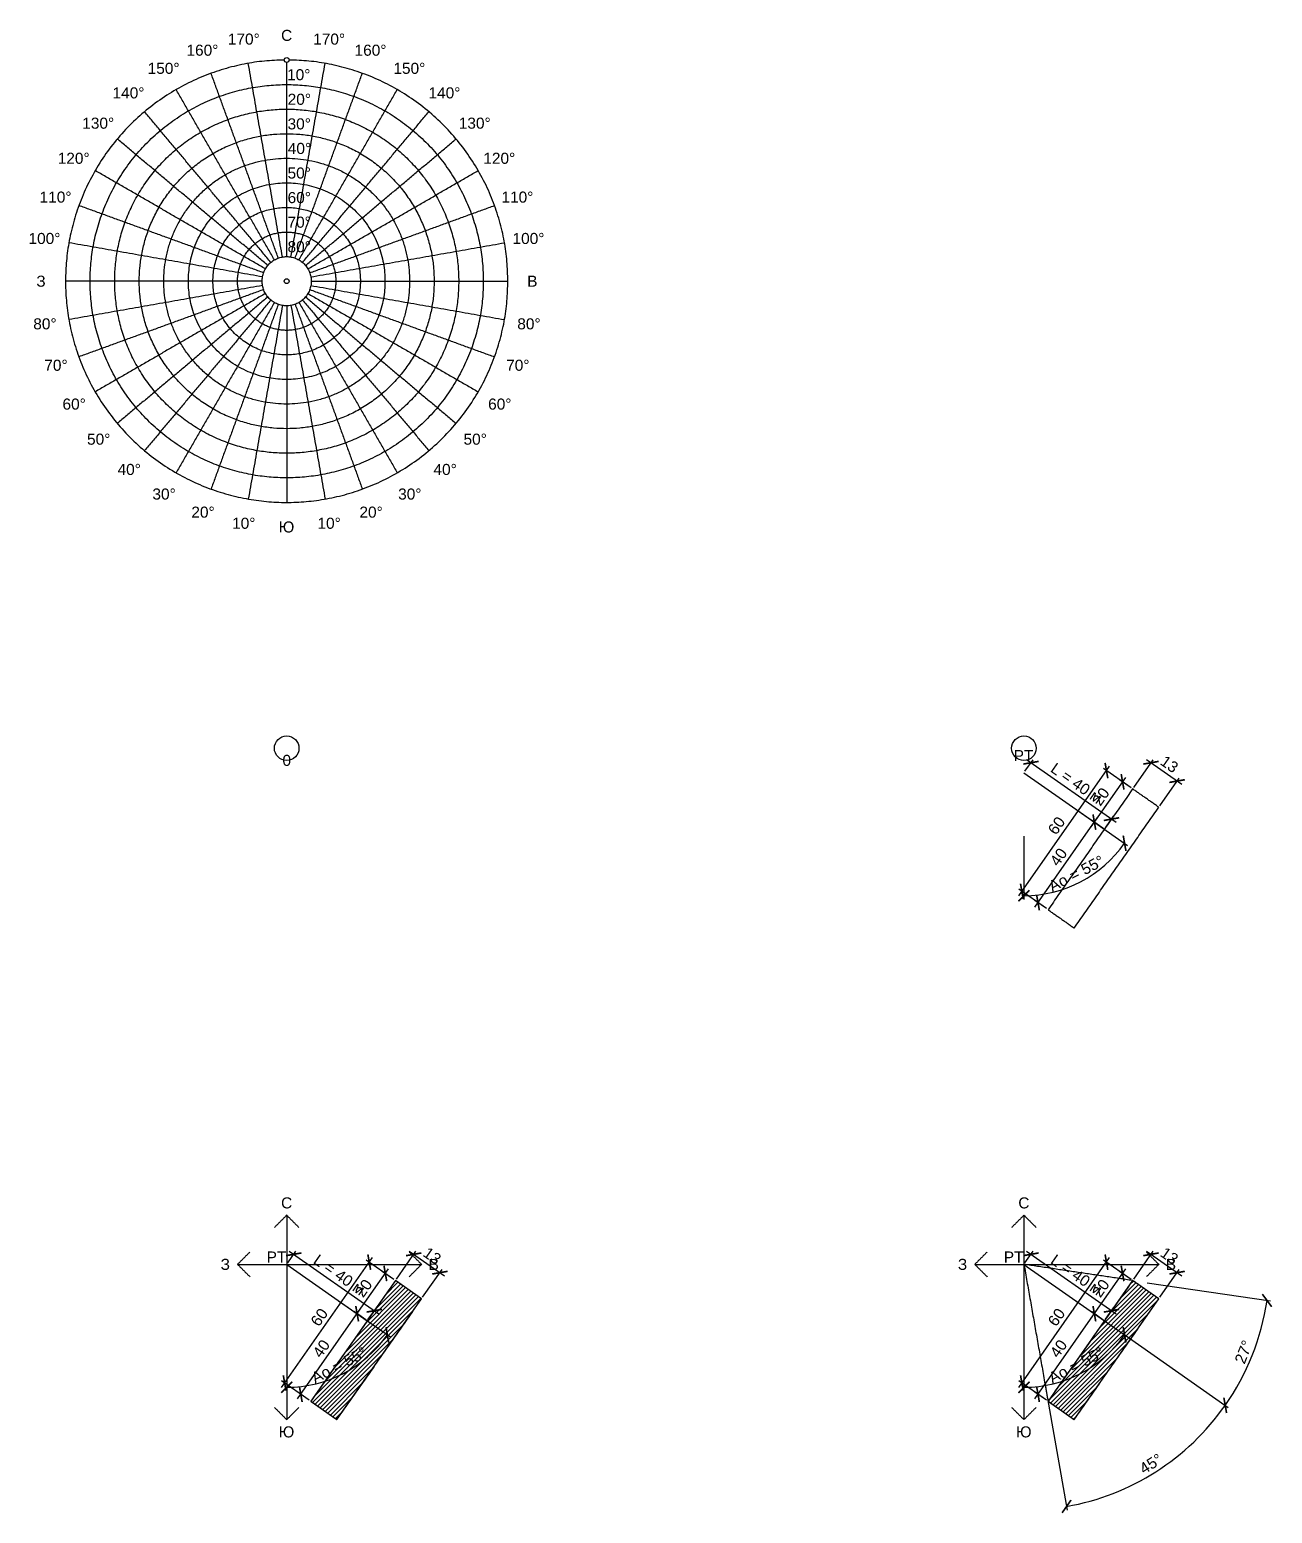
# Model space of a CAD drawing. Header units: metres. Extents: x -105 to 1000, y -501 to 102.
# Drawn here: x -105 to 401, y -501 to 102 of the extents above; entities that cross this region are included whole.
import ezdxf

# ---------------------------------------------------------------- set-up
doc = ezdxf.new("R2010")
doc.units = ezdxf.units.M
doc.layers.add('123', color=7, linetype='Continuous', true_color=0x000000)
doc.styles.add('Meters Architectural', font='arial.ttf')
doc.dimstyles.new('Meters Architectural', dxfattribs={"dimscale": 1.5, "dimtxt": 3, "dimasz": 3, "dimexe": 1, "dimexo": 0.5, "dimgap": 1, "dimtad": 1, "dimtoh": 1, "dimdec": 0, "dimzin": 1, "dimdsep": 46, "dimtxsty": 'Meters Architectural', "dimblk": 'ARCHTICK', "dimcen": 3, "dimdle": 1.5, "dimadec": 0, "dimazin": 1, "dimtfac": 1, "dimtdec": 4, "dimtix": 1, "dimtofl": 0, "dimtmove": 1, "dimatfit": 3, "dimldrblk": 'OPEN90', "dimfxl": 1, "dimtolj": 1, "dimtzin": 1, "dimarcsym": 0})
pattern_1 = [(45, (0, 0), (-0.8838835, 0.8838835), [])]

# ---------------------------------------------------------------- blocks, each defined once
blk = doc.blocks.new('_ArchTick')
at = {"color": 0, "linetype": 'ByBlock', "const_width": 0.15}
blk.add_lwpolyline([(-0.5, -0.5), (0.5, 0.5)], dxfattribs=at)
blk = doc.blocks.new('*D3')
at = {"layer": '123', "color": 0, "lineweight": -2}
for p, q in [((0.43, -399.39), (3.73, -394.68)), ((1.02, -394.61), (37.48, -420.14)), ((33.2, -422.33), (36.49, -417.62))]:
    blk.add_line(p, q, dxfattribs=at)
at = {"layer": 'Defpoints', "color": 0}
for p in [(0, -400), (35.63, -418.85), (32.77, -422.94)]:
    blk.add_point(p, dxfattribs=at)
at = {"layer": '123', "color": 0, "lineweight": -2, "xscale": 4.5, "yscale": 4.5, "zscale": 4.5}
for p, rotation in [((2.87, -395.9), 145), ((35.63, -418.85), 325.0000000000001)]:
    blk.add_blockref('_ArchTick', p, dxfattribs=dict(at, rotation=rotation))
at = {"layer": '123', "color": 0, "insert": (21.43, -404.27), "char_height": 4.5, "attachment_point": 5, "rotation": 325, "style": 'Meters Architectural'}
blk.add_mtext('\\A1;L = 40 м', dxfattribs=at)
blk = doc.blocks.new('*D4')
at = {"layer": '123', "color": 0, "lineweight": -2}
for p, q in [((300.43, -199.39), (303.73, -194.68)), ((301.02, -194.61), (337.48, -220.14)), ((333.2, -222.33), (336.49, -217.62))]:
    blk.add_line(p, q, dxfattribs=at)
at = {"layer": 'Defpoints', "color": 0}
for p in [(300, -200), (332.77, -222.94), (335.63, -218.85)]:
    blk.add_point(p, dxfattribs=at)
at = {"layer": '123', "color": 0, "lineweight": -2, "xscale": 4.5, "yscale": 4.5, "zscale": 4.5}
for p, rotation in [((302.87, -195.9), 145), ((335.63, -218.85), 325)]:
    blk.add_blockref('_ArchTick', p, dxfattribs=dict(at, rotation=rotation))
at = {"layer": '123', "color": 0, "insert": (321.43, -204.27), "char_height": 4.5, "attachment_point": 5, "rotation": 325, "style": 'Meters Architectural'}
blk.add_mtext('\\A1;L = 40 м', dxfattribs=at)
blk = doc.blocks.new('*D5')
at = {"layer": '123', "color": 0, "lineweight": -2}
for p, q in [((300.43, -399.39), (303.73, -394.68)), ((301.02, -394.61), (337.48, -420.14)), ((333.2, -422.33), (336.49, -417.62))]:
    blk.add_line(p, q, dxfattribs=at)
at = {"layer": 'Defpoints', "color": 0}
for p in [(300, -400), (335.63, -418.85), (332.77, -422.94)]:
    blk.add_point(p, dxfattribs=at)
at = {"layer": '123', "color": 0, "lineweight": -2, "xscale": 4.5, "yscale": 4.5, "zscale": 4.5}
for p, rotation in [((302.87, -395.9), 145), ((335.63, -418.85), 325)]:
    blk.add_blockref('_ArchTick', p, dxfattribs=dict(at, rotation=rotation))
at = {"layer": '123', "color": 0, "insert": (321.43, -404.27), "char_height": 4.5, "attachment_point": 5, "rotation": 325, "style": 'Meters Architectural'}
blk.add_mtext('\\A1;L = 40 м', dxfattribs=at)
blk = doc.blocks.new('*D6')
at = {"layer": '123', "color": 0, "lineweight": -2}
for p, q in [((4.44, -454.68), (29.96, -418.23)), ((32.15, -422.51), (27.44, -419.21)), ((9.21, -455.28), (4.5, -451.98))]:
    blk.add_line(p, q, dxfattribs=at)
at = {"layer": 'Defpoints', "color": 0}
for p in [(28.67, -420.08), (32.77, -422.94), (9.82, -455.71)]:
    blk.add_point(p, dxfattribs=at)
at = {"layer": '123', "color": 0, "lineweight": -2, "xscale": 4.5, "yscale": 4.5, "zscale": 4.5}
for p, rotation in [((28.67, -420.08), 55.00000000000001), ((5.73, -452.84), 235)]:
    blk.add_blockref('_ArchTick', p, dxfattribs=dict(at, rotation=rotation))
at = {"layer": '123', "color": 0, "insert": (14.09, -434.28), "char_height": 4.5, "attachment_point": 5, "rotation": 55, "style": 'Meters Architectural'}
blk.add_mtext('\\A1;40', dxfattribs=at)
blk = doc.blocks.new('*D7')
at = {"layer": '123', "color": 0, "lineweight": -2}
for p, q in [((27.38, -421.92), (41.43, -401.85)), ((43.62, -406.13), (38.91, -402.83)), ((32.15, -422.51), (27.44, -419.21))]:
    blk.add_line(p, q, dxfattribs=at)
at = {"layer": 'Defpoints', "color": 0}
for p in [(40.14, -403.69), (44.24, -406.56), (32.77, -422.94)]:
    blk.add_point(p, dxfattribs=at)
at = {"layer": '123', "color": 0, "lineweight": -2, "xscale": 4.5, "yscale": 4.5, "zscale": 4.5}
for p, rotation in [((40.14, -403.69), 54.99999999999999), ((28.67, -420.08), 235)]:
    blk.add_blockref('_ArchTick', p, dxfattribs=dict(at, rotation=rotation))
at = {"layer": '123', "color": 0, "insert": (31.3, -409.71), "char_height": 4.5, "attachment_point": 5, "rotation": 55, "style": 'Meters Architectural'}
blk.add_mtext('\\A1;20', dxfattribs=at)
blk = doc.blocks.new('*D8')
at = {"layer": '123', "color": 0, "lineweight": -2}
for p, q in [((-2.12, -450.1), (34.88, -397.26)), ((43.62, -406.13), (32.36, -398.24)), ((9.21, -455.28), (-2.05, -447.39))]:
    blk.add_line(p, q, dxfattribs=at)
at = {"layer": 'Defpoints', "color": 0}
for p in [(33.59, -399.1), (44.24, -406.56), (9.82, -455.71)]:
    blk.add_point(p, dxfattribs=at)
at = {"layer": '123', "color": 0, "lineweight": -2, "xscale": 4.5, "yscale": 4.5, "zscale": 4.5}
for p, rotation in [((33.59, -399.1), 55.00000000000001), ((-0.83, -448.25), 235)]:
    blk.add_blockref('_ArchTick', p, dxfattribs=dict(at, rotation=rotation))
at = {"layer": '123', "color": 0, "insert": (13.27, -421.5), "char_height": 4.5, "attachment_point": 5, "rotation": 55, "style": 'Meters Architectural'}
blk.add_mtext('\\A1;60', dxfattribs=at)
blk = doc.blocks.new('*D9')
at = {"layer": '123', "color": 0, "lineweight": -2}
for p, q in [((44.67, -405.95), (52.55, -394.68)), ((49.85, -394.62), (64.19, -404.66)), ((55.32, -413.4), (63.2, -402.14))]:
    blk.add_line(p, q, dxfattribs=at)
at = {"layer": 'Defpoints', "color": 0}
for p in [(62.34, -403.37), (44.24, -406.56), (54.89, -414.02)]:
    blk.add_point(p, dxfattribs=at)
at = {"layer": '123', "color": 0, "lineweight": -2, "xscale": 4.5, "yscale": 4.5, "zscale": 4.5}
for p, rotation in [((51.69, -395.91), 144.9999999999999), ((62.34, -403.37), 324.9999999999999)]:
    blk.add_blockref('_ArchTick', p, dxfattribs=dict(at, rotation=rotation))
at = {"layer": '123', "color": 0, "insert": (59.2, -396.53), "char_height": 4.5, "attachment_point": 5, "rotation": 325, "style": 'Meters Architectural'}
blk.add_mtext('\\A1;13', dxfattribs=at)
blk = doc.blocks.new('*D10')
at = {"layer": '123', "color": 0, "lineweight": -2}
for p, q in [((304.44, -254.68), (329.96, -218.23)), ((332.15, -222.51), (327.44, -219.21)), ((309.21, -255.28), (304.5, -251.98))]:
    blk.add_line(p, q, dxfattribs=at)
at = {"layer": 'Defpoints', "color": 0}
for p in [(328.67, -220.08), (332.77, -222.94), (309.82, -255.71)]:
    blk.add_point(p, dxfattribs=at)
at = {"layer": '123', "color": 0, "lineweight": -2, "xscale": 4.5, "yscale": 4.5, "zscale": 4.5}
for p, rotation in [((328.67, -220.08), 55.00000000000003), ((305.73, -252.84), 235)]:
    blk.add_blockref('_ArchTick', p, dxfattribs=dict(at, rotation=rotation))
at = {"layer": '123', "color": 0, "insert": (314.09, -234.28), "char_height": 4.5, "attachment_point": 5, "rotation": 55, "style": 'Meters Architectural'}
blk.add_mtext('\\A1;40', dxfattribs=at)
blk = doc.blocks.new('*D11')
at = {"layer": '123', "color": 0, "lineweight": -2}
for p, q in [((327.38, -221.92), (341.43, -201.85)), ((343.62, -206.13), (338.91, -202.83)), ((332.15, -222.51), (327.44, -219.21))]:
    blk.add_line(p, q, dxfattribs=at)
at = {"layer": 'Defpoints', "color": 0}
for p in [(340.14, -203.69), (344.24, -206.56), (332.77, -222.94)]:
    blk.add_point(p, dxfattribs=at)
at = {"layer": '123', "color": 0, "lineweight": -2, "xscale": 4.5, "yscale": 4.5, "zscale": 4.5}
for p, rotation in [((340.14, -203.69), 55.00000000000008), ((328.67, -220.08), 235)]:
    blk.add_blockref('_ArchTick', p, dxfattribs=dict(at, rotation=rotation))
at = {"layer": '123', "color": 0, "insert": (331.3, -209.71), "char_height": 4.5, "attachment_point": 5, "rotation": 55, "style": 'Meters Architectural'}
blk.add_mtext('\\A1;20', dxfattribs=at)
blk = doc.blocks.new('*D12')
at = {"layer": '123', "color": 0, "lineweight": -2}
for p, q in [((297.88, -250.1), (334.88, -197.26)), ((343.62, -206.13), (332.36, -198.24)), ((309.21, -255.28), (297.95, -247.39))]:
    blk.add_line(p, q, dxfattribs=at)
at = {"layer": 'Defpoints', "color": 0}
for p in [(333.59, -199.1), (344.24, -206.56), (309.82, -255.71)]:
    blk.add_point(p, dxfattribs=at)
at = {"layer": '123', "color": 0, "lineweight": -2, "xscale": 4.5, "yscale": 4.5, "zscale": 4.5}
for p, rotation in [((333.59, -199.1), 55), ((299.17, -248.25), 235)]:
    blk.add_blockref('_ArchTick', p, dxfattribs=dict(at, rotation=rotation))
at = {"layer": '123', "color": 0, "insert": (313.27, -221.5), "char_height": 4.5, "attachment_point": 5, "rotation": 55, "style": 'Meters Architectural'}
blk.add_mtext('\\A1;60', dxfattribs=at)
blk = doc.blocks.new('*D13')
at = {"layer": '123', "color": 0, "lineweight": -2}
for p, q in [((344.67, -205.95), (352.55, -194.68)), ((349.85, -194.62), (364.19, -204.66)), ((355.32, -213.4), (363.2, -202.14))]:
    blk.add_line(p, q, dxfattribs=at)
at = {"layer": 'Defpoints', "color": 0}
for p in [(362.34, -203.37), (344.24, -206.56), (354.89, -214.02)]:
    blk.add_point(p, dxfattribs=at)
at = {"layer": '123', "color": 0, "lineweight": -2, "xscale": 4.5, "yscale": 4.5, "zscale": 4.5}
for p, rotation in [((351.69, -195.91), 145), ((362.34, -203.37), 325)]:
    blk.add_blockref('_ArchTick', p, dxfattribs=dict(at, rotation=rotation))
at = {"layer": '123', "color": 0, "insert": (359.2, -196.53), "char_height": 4.5, "attachment_point": 5, "rotation": 325, "style": 'Meters Architectural'}
blk.add_mtext('\\A1;13', dxfattribs=at)
blk = doc.blocks.new('*D14')
at = {"layer": '123', "color": 0, "lineweight": -2}
for p, q in [((350.2, -407.44), (400.4, -414.89)), ((341.57, -429.11), (383.14, -458.22))]:
    blk.add_line(p, q, dxfattribs=at)
blk.add_arc((300, -400), 100, 325, 351.56505, dxfattribs=at)
at = {"layer": 'Defpoints', "color": 0}
for p in [(300, -400), (300, -400), (349.46, -407.33), (340.96, -428.68), (389.77, -444.06)]:
    blk.add_point(p, dxfattribs=at)
at = {"layer": '123', "color": 0, "lineweight": -2, "xscale": 4.5, "yscale": 4.5, "zscale": 4.5}
for p, rotation in [((398.92, -414.67), 81.56505117707786), ((381.92, -457.36), 234.9999999999999)]:
    blk.add_blockref('_ArchTick', p, dxfattribs=dict(at, rotation=rotation))
at = {"layer": '123', "color": 0, "insert": (389.41, -435.61), "char_height": 4.5, "attachment_point": 5, "rotation": 68.28253, "style": 'Meters Architectural'}
blk.add_mtext('\\A1;27%%d', dxfattribs=at)
blk = doc.blocks.new('_Open90')
at = {"color": 0, "linetype": 'ByBlock', "lineweight": -2}
for p, q in [((0, 0), (-1, 0)), ((-0.5, 0.5), (0, 0)), ((0, 0), (-0.5, -0.5))]:
    blk.add_line(p, q, dxfattribs=at)
blk = doc.blocks.new('*D15')
at = {"layer": '123', "color": 0, "lineweight": -2}
for p, q in [((341.57, -429.11), (383.14, -458.22)), ((308.81, -449.98), (317.63, -499.96))]:
    blk.add_line(p, q, dxfattribs=at)
blk.add_arc((300, -400), 100, 280, 325, dxfattribs=at)
at = {"layer": 'Defpoints', "color": 0}
for p in [(300, -400), (300, -400), (340.96, -428.68), (308.68, -449.24), (342.26, -490.63)]:
    blk.add_point(p, dxfattribs=at)
at = {"layer": '123', "color": 0, "lineweight": -2, "xscale": 4.5, "yscale": 4.5, "zscale": 4.5}
for p, rotation in [((381.92, -457.36), 55), ((317.36, -498.48), 189.9999999999999)]:
    blk.add_blockref('_ArchTick', p, dxfattribs=dict(at, rotation=rotation))
at = {"layer": '123', "color": 0, "insert": (351.69, -481.14), "char_height": 4.5, "attachment_point": 5, "rotation": 32.5, "style": 'Meters Architectural'}
blk.add_mtext('\\A1;45%%d', dxfattribs=at)
blk = doc.blocks.new('*D16')
at = {"layer": '123', "color": 0, "lineweight": -2}
for p, q in [((304.44, -454.68), (329.96, -418.23)), ((332.15, -422.51), (327.44, -419.21)), ((309.21, -455.28), (304.5, -451.98))]:
    blk.add_line(p, q, dxfattribs=at)
at = {"layer": 'Defpoints', "color": 0}
for p in [(328.67, -420.08), (332.77, -422.94), (309.82, -455.71)]:
    blk.add_point(p, dxfattribs=at)
at = {"layer": '123', "color": 0, "lineweight": -2, "xscale": 4.5, "yscale": 4.5, "zscale": 4.5}
for p, rotation in [((328.67, -420.08), 55), ((305.73, -452.84), 235)]:
    blk.add_blockref('_ArchTick', p, dxfattribs=dict(at, rotation=rotation))
at = {"layer": '123', "color": 0, "insert": (314.09, -434.28), "char_height": 4.5, "attachment_point": 5, "rotation": 55, "style": 'Meters Architectural'}
blk.add_mtext('\\A1;40', dxfattribs=at)
blk = doc.blocks.new('*D17')
at = {"layer": '123', "color": 0, "lineweight": -2}
for p, q in [((327.38, -421.92), (341.43, -401.85)), ((343.62, -406.13), (338.91, -402.83)), ((332.15, -422.51), (327.44, -419.21))]:
    blk.add_line(p, q, dxfattribs=at)
at = {"layer": 'Defpoints', "color": 0}
for p in [(340.14, -403.69), (344.24, -406.56), (332.77, -422.94)]:
    blk.add_point(p, dxfattribs=at)
at = {"layer": '123', "color": 0, "lineweight": -2, "xscale": 4.5, "yscale": 4.5, "zscale": 4.5}
for p, rotation in [((340.14, -403.69), 55.00000000000003), ((328.67, -420.08), 235)]:
    blk.add_blockref('_ArchTick', p, dxfattribs=dict(at, rotation=rotation))
at = {"layer": '123', "color": 0, "insert": (331.3, -409.71), "char_height": 4.5, "attachment_point": 5, "rotation": 55, "style": 'Meters Architectural'}
blk.add_mtext('\\A1;20', dxfattribs=at)
blk = doc.blocks.new('*D18')
at = {"layer": '123', "color": 0, "lineweight": -2}
for p, q in [((297.88, -450.1), (334.88, -397.26)), ((343.62, -406.13), (332.36, -398.24)), ((309.21, -455.28), (297.95, -447.39))]:
    blk.add_line(p, q, dxfattribs=at)
at = {"layer": 'Defpoints', "color": 0}
for p in [(333.59, -399.1), (344.24, -406.56), (309.82, -455.71)]:
    blk.add_point(p, dxfattribs=at)
at = {"layer": '123', "color": 0, "lineweight": -2, "xscale": 4.5, "yscale": 4.5, "zscale": 4.5}
for p, rotation in [((333.59, -399.1), 55), ((299.17, -448.25), 235)]:
    blk.add_blockref('_ArchTick', p, dxfattribs=dict(at, rotation=rotation))
at = {"layer": '123', "color": 0, "insert": (313.27, -421.5), "char_height": 4.5, "attachment_point": 5, "rotation": 55, "style": 'Meters Architectural'}
blk.add_mtext('\\A1;60', dxfattribs=at)
blk = doc.blocks.new('*D19')
at = {"layer": '123', "color": 0, "lineweight": -2}
for p, q in [((344.67, -405.95), (352.55, -394.68)), ((349.85, -394.62), (364.19, -404.66)), ((355.32, -413.4), (363.2, -402.14))]:
    blk.add_line(p, q, dxfattribs=at)
at = {"layer": 'Defpoints', "color": 0}
for p in [(362.34, -403.37), (344.24, -406.56), (354.89, -414.02)]:
    blk.add_point(p, dxfattribs=at)
at = {"layer": '123', "color": 0, "lineweight": -2, "xscale": 4.5, "yscale": 4.5, "zscale": 4.5}
for p, rotation in [((351.69, -395.91), 144.9999999999999), ((362.34, -403.37), 324.9999999999998)]:
    blk.add_blockref('_ArchTick', p, dxfattribs=dict(at, rotation=rotation))
at = {"layer": '123', "color": 0, "insert": (359.2, -396.53), "char_height": 4.5, "attachment_point": 5, "rotation": 325, "style": 'Meters Architectural'}
blk.add_mtext('\\A1;13', dxfattribs=at)
blk = doc.blocks.new('*D22')
at = {"layer": '123', "color": 0, "lineweight": -2}
for p, q in [((21.09, -414.77), (42.19, -429.54)), ((0, -425.75), (0, -451.5))]:
    blk.add_line(p, q, dxfattribs=at)
blk.add_arc((0, -400), 50, 270, 325, dxfattribs=at)
at = {"layer": 'Defpoints', "color": 0}
for p in [(0, -400), (0, -400), (20.48, -414.34), (0, -425), (15.73, -447.46)]:
    blk.add_point(p, dxfattribs=at)
at = {"layer": '123', "color": 0, "lineweight": -2, "xscale": 4.5, "yscale": 4.5, "zscale": 4.5}
for p, rotation in [((40.96, -428.68), 55.00000000000001), ((0, -450), 180)]:
    blk.add_blockref('_ArchTick', p, dxfattribs=dict(at, rotation=rotation))
at = {"layer": '123', "color": 0, "insert": (21.34, -440.99), "char_height": 4.5, "attachment_point": 5, "rotation": 27.5, "style": 'Meters Architectural'}
blk.add_mtext('Aо = 55°', dxfattribs=at)
blk = doc.blocks.new('*D23')
at = {"layer": '123', "color": 0, "lineweight": -2}
for p, q in [((321.09, -214.77), (342.19, -229.54)), ((300, -225.75), (300, -251.5))]:
    blk.add_line(p, q, dxfattribs=at)
blk.add_arc((300, -200), 50, 270, 325, dxfattribs=at)
at = {"layer": 'Defpoints', "color": 0}
for p in [(300, -200), (300, -200), (320.48, -214.34), (300, -225), (315.73, -247.46)]:
    blk.add_point(p, dxfattribs=at)
at = {"layer": '123', "color": 0, "lineweight": -2, "xscale": 4.5, "yscale": 4.5, "zscale": 4.5}
for p, rotation in [((340.96, -228.68), 55.00000000000003), ((300, -250), 179.9999999999999)]:
    blk.add_blockref('_ArchTick', p, dxfattribs=dict(at, rotation=rotation))
at = {"layer": '123', "color": 0, "insert": (321.34, -240.99), "char_height": 4.5, "attachment_point": 5, "rotation": 27.5, "style": 'Meters Architectural'}
blk.add_mtext('Aо = 55°', dxfattribs=at)
blk = doc.blocks.new('*D24')
at = {"layer": '123', "color": 0, "lineweight": -2}
for p, q in [((321.09, -414.77), (342.19, -429.54)), ((300, -425.75), (300, -451.5))]:
    blk.add_line(p, q, dxfattribs=at)
blk.add_arc((300, -400), 50, 270, 325, dxfattribs=at)
at = {"layer": 'Defpoints', "color": 0}
for p in [(300, -400), (300, -400), (320.48, -414.34), (300, -425), (315.73, -447.46)]:
    blk.add_point(p, dxfattribs=at)
at = {"layer": '123', "color": 0, "lineweight": -2, "xscale": 4.5, "yscale": 4.5, "zscale": 4.5}
for p, rotation in [((340.96, -428.68), 54.99999999999998), ((300, -450), 179.9999999999999)]:
    blk.add_blockref('_ArchTick', p, dxfattribs=dict(at, rotation=rotation))
at = {"layer": '123', "color": 0, "insert": (321.34, -440.99), "char_height": 4.5, "attachment_point": 5, "rotation": 27.5, "style": 'Meters Architectural'}
blk.add_mtext('Aо = 55°', dxfattribs=at)

msp = doc.modelspace()

# ---------------------------------------------------------------- hatches: boundary and pattern name
at = {"layer": '123', "true_color": 0xd671f5}
h = msp.add_hatch(dxfattribs=at)
h.set_pattern_fill('Hatch1', color=201, scale=10, angle=45, style=0, pattern_type=2)
h.set_pattern_definition(pattern_1)
h.paths.add_polyline_path([(44.24, -406.56), (9.82, -455.71), (20.47, -463.17), (54.89, -414.02)], flags=0)
h = msp.add_hatch(dxfattribs=at)
h.set_pattern_fill('Hatch1', color=201, scale=10, angle=45, style=0, pattern_type=2)
h.set_pattern_definition(pattern_1)
h.paths.add_polyline_path([(344.24, -406.56), (309.82, -455.71), (320.47, -463.17), (354.89, -414.02)], flags=0)

# ---------------------------------------------------------------- linework, layer by layer
at = {"layer": '123'}
for p, q in [((300, -200), (332.77, -222.94)), ((0, -380), (0, -463.17)), ((300, -380), (300, -463.17)), ((-20, -400), (54.89, -400)), ((0, -400), (32.77, -422.94)), ((280, -400), (354.89, -400)), ((300, -400), (332.77, -422.94))]:
    msp.add_line(p, q, dxfattribs=at)
for points in [[(44.24, -406.56), (9.82, -455.71), (20.47, -463.17), (54.89, -414.02)], [(344.24, -406.56), (309.82, -455.71), (320.47, -463.17), (354.89, -414.02)]]:
    msp.add_lwpolyline(points, close=True, dxfattribs=at)
for centre, radius in [((0, 90), 1), ((0, 0), 1), ((0, -190), 5), ((300, -190), 5)]:
    msp.add_circle(centre, radius, dxfattribs=at)
for points, weights, knots in [([(-1, 89.99), (-90, 89.01), (-90, 0), (-90, -90), (0, -90), (90, -90), (90, 0)], [0.995444117905, 0.709402719693, 1, 0.707106781187, 1, 0.707106781187, 1], [142.479857, 142.479857, 142.479857, 282.743339, 282.743339, 424.115008, 424.115008, 565.486678, 565.486678, 565.486678]), ([(80, 0), (80, 80), (0, 80), (-80, 80), (-80, 0), (-80, -80), (0, -80), (80, -80), (80, 0)], [1, 0.707106781187, 1, 0.707106781187, 1, 0.707106781187, 1, 0.707106781187, 1], [0, 0, 0, 125.663706, 125.663706, 251.327412, 251.327412, 376.991118, 376.991118, 502.654825, 502.654825, 502.654825]), ([(70, 0), (70, 70), (0, 70), (-70, 70), (-70, 0), (-70, -70), (0, -70), (70, -70), (70, 0)], [1, 0.707106781187, 1, 0.707106781187, 1, 0.707106781187, 1, 0.707106781187, 1], [0, 0, 0, 109.955743, 109.955743, 219.911486, 219.911486, 329.867229, 329.867229, 439.822972, 439.822972, 439.822972]), ([(60, 0), (60, 60), (0, 60), (-60, 60), (-60, 0), (-60, -60), (0, -60), (60, -60), (60, 0)], [1, 0.707106781187, 1, 0.707106781187, 1, 0.707106781187, 1, 0.707106781187, 1], [0, 0, 0, 94.24778, 94.24778, 188.495559, 188.495559, 282.743339, 282.743339, 376.991118, 376.991118, 376.991118]), ([(50, 0), (50, 50), (0, 50), (-50, 50), (-50, 0), (-50, -50), (0, -50), (50, -50), (50, 0)], [1, 0.707106781187, 1, 0.707106781187, 1, 0.707106781187, 1, 0.707106781187, 1], [0, 0, 0, 78.539816, 78.539816, 157.079633, 157.079633, 235.619449, 235.619449, 314.159265, 314.159265, 314.159265]), ([(40, 0), (40, 40), (0, 40), (-40, 40), (-40, 0), (-40, -40), (0, -40), (40, -40), (40, 0)], [1, 0.707106781187, 1, 0.707106781187, 1, 0.707106781187, 1, 0.707106781187, 1], [0, 0, 0, 62.831853, 62.831853, 125.663706, 125.663706, 188.495559, 188.495559, 251.327412, 251.327412, 251.327412]), ([(30, 0), (30, 30), (0, 30), (-30, 30), (-30, 0), (-30, -30), (0, -30), (30, -30), (30, 0)], [1, 0.707106781187, 1, 0.707106781187, 1, 0.707106781187, 1, 0.707106781187, 1], [0, 0, 0, 47.12389, 47.12389, 94.24778, 94.24778, 141.371669, 141.371669, 188.495559, 188.495559, 188.495559]), ([(20, 0), (20, 20), (0, 20), (-20, 20), (-20, 0), (-20, -20), (0, -20), (20, -20), (20, 0)], [1, 0.707106781187, 1, 0.707106781187, 1, 0.707106781187, 1, 0.707106781187, 1], [0, 0, 0, 31.415927, 31.415927, 62.831853, 62.831853, 94.24778, 94.24778, 125.663706, 125.663706, 125.663706]), ([(10, 0), (10, 10), (0, 10), (-10, 10), (-10, 0), (-10, -10), (0, -10), (10, -10), (10, 0)], [1, 0.707106781187, 1, 0.707106781187, 1, 0.707106781187, 1, 0.707106781187, 1], [0, 0, 0, 15.707963, 15.707963, 31.415927, 31.415927, 47.12389, 47.12389, 62.831853, 62.831853, 62.831853])]:
    msp.add_rational_spline(points, weights, degree=2, knots=knots, dxfattribs=at)
for points in [[(-3.42, 9.4), (-17.1, 46.98), (-30.78, 84.57)], [(-1.74, 9.85), (-8.68, 49.24), (-15.63, 88.63)], [(0, 10), (0, 49.5), (0, 89)], [(1.74, 9.85), (8.68, 49.24), (15.63, 88.63)], [(3.42, 9.4), (17.1, 46.98), (30.78, 84.57)], [(-5, 8.66), (-25, 43.3), (-45, 77.94)], [(5, 8.66), (25, 43.3), (45, 77.94)], [(-6.43, 7.66), (-32.14, 38.3), (-57.85, 68.94)], [(6.43, 7.66), (32.14, 38.3), (57.85, 68.94)], [(-7.66, 6.43), (-38.3, 32.14), (-68.94, 57.85)], [(7.66, 6.43), (38.3, 32.14), (68.94, 57.85)], [(-8.66, 5), (-43.3, 25), (-77.94, 45)], [(8.66, 5), (43.3, 25), (77.94, 45)], [(-9.4, 3.42), (-46.98, 17.1), (-84.57, 30.78)], [(9.4, 3.42), (46.98, 17.1), (84.57, 30.78)], [(-9.85, 1.74), (-49.24, 8.68), (-88.63, 15.63)], [(9.85, 1.74), (49.24, 8.68), (88.63, 15.63)], [(-10, 0), (-50, 0), (-90, 0)], [(10, 0), (50, 0), (90, 0)], [(-9.85, -1.74), (-49.24, -8.68), (-88.63, -15.63)], [(-9.4, -3.42), (-46.98, -17.1), (-84.57, -30.78)], [(-8.66, -5), (-43.3, -25), (-77.94, -45)], [(8.66, -5), (43.3, -25), (77.94, -45)], [(9.4, -3.42), (46.98, -17.1), (84.57, -30.78)], [(9.85, -1.74), (49.24, -8.68), (88.63, -15.63)], [(-7.66, -6.43), (-38.3, -32.14), (-68.94, -57.85)], [(-6.43, -7.66), (-32.14, -38.3), (-57.85, -68.94)], [(-5, -8.66), (-25, -43.3), (-45, -77.94)], [(-3.42, -9.4), (-17.1, -46.98), (-30.78, -84.57)], [(-1.74, -9.85), (-8.68, -49.24), (-15.63, -88.63)], [(0, -10), (0, -50), (0, -90)], [(1.74, -9.85), (8.68, -49.24), (15.63, -88.63)], [(3.42, -9.4), (17.1, -46.98), (30.78, -84.57)], [(5, -8.66), (25, -43.3), (45, -77.94)], [(6.43, -7.66), (32.14, -38.3), (57.85, -68.94)], [(7.66, -6.43), (38.3, -32.14), (68.94, -57.85)], [(344.24, -206.56), (327.03, -231.13), (309.82, -255.71)], [(354.89, -214.02), (349.56, -210.29), (344.24, -206.56)], [(320.47, -263.17), (337.68, -238.59), (354.89, -214.02)], [(309.82, -255.71), (315.15, -259.44), (320.47, -263.17)], [(0, -380), (-2.5, -382.5), (-5, -385)], [(0, -380), (2.5, -382.5), (5, -385)], [(300, -380), (297.5, -382.5), (295, -385)], [(300, -380), (302.5, -382.5), (305, -385)], [(-15, -395), (-17.5, -397.5), (-20, -400)], [(49.89, -395), (52.39, -397.5), (54.89, -400)], [(285, -395), (282.5, -397.5), (280, -400)], [(349.89, -395), (352.39, -397.5), (354.89, -400)], [(-20, -400), (-17.5, -402.5), (-15, -405)], [(54.89, -400), (52.39, -402.5), (49.89, -405)], [(280, -400), (282.5, -402.5), (285, -405)], [(344.24, -406.56), (322.12, -403.28), (300, -400)], [(300, -400), (304.91, -427.85), (309.82, -455.71)], [(354.89, -400), (352.39, -402.5), (349.89, -405)], [(44.24, -406.56), (27.03, -431.13), (9.82, -455.71)], [(54.89, -414.02), (49.56, -410.29), (44.24, -406.56)], [(344.24, -406.56), (327.03, -431.13), (309.82, -455.71)], [(354.89, -414.02), (349.56, -410.29), (344.24, -406.56)], [(20.47, -463.17), (37.68, -438.59), (54.89, -414.02)], [(320.47, -463.17), (337.68, -438.59), (354.89, -414.02)], [(-5, -458.17), (-2.5, -460.67), (0, -463.17)], [(5, -458.17), (2.5, -460.67), (0, -463.17)], [(9.82, -455.71), (15.15, -459.44), (20.47, -463.17)], [(295, -458.17), (297.5, -460.67), (300, -463.17)], [(305, -458.17), (302.5, -460.67), (300, -463.17)], [(309.82, -455.71), (315.15, -459.44), (320.47, -463.17)]]:
    msp.add_open_spline(points, degree=2, dxfattribs=at)
msp.add_rational_spline([(90, 0), (90, 89.01), (1, 89.99)], [1, 0.709402719693, 0.995444117905], degree=2, dxfattribs=at)

# ---------------------------------------------------------------- texts
at = {"layer": '123', "char_height": 4.5, "attachment_point": 1, "style": 'Meters Architectural'}
for s, insert, width in [('170°', (-23.96, 100.74), 34.0435), ('С', (-2.29, 102.26), 17.5598), ('170°', (10.77, 100.74), 34.0435), ('160°', (-40.79, 96.23), 34.0435), ('160°', (27.61, 96.23), 34.0435), ('150°', (-56.59, 88.86), 34.0435), ('10°', (0.15, 86.26), 27.0978), ('150°', (43.41, 88.86), 34.0435), ('140°', (-70.87, 78.87), 34.0435), ('140°', (57.69, 78.87), 34.0435), ('20°', (0.39, 76.26), 27.0978), ('130°', (-83.2, 66.54), 34.0435), ('130°', (70.01, 66.54), 34.0435), ('30°', (0.35, 66.26), 27.0978), ('40°', (0.44, 56.26), 27.0978), ('120°', (-93.19, 52.26), 34.0435), ('120°', (80.01, 52.26), 34.0435), ('50°', (0.35, 46.26), 27.0978), ('110°', (-100.56, 36.46), 34.0435), ('60°', (0.37, 36.26), 27.0978), ('110°', (87.38, 36.46), 34.0435), ('70°', (0.33, 26.26), 27.0978), ('100°', (-105.07, 19.63), 34.0435), ('100°', (91.89, 19.63), 34.0435), ('80°', (0.35, 16.26), 27.0978), ('З', (-101.88, 2.26), 16.0924), ('В', (97.85, 2.25), 16.7283), ('80°', (-103.13, -15.1), 27.0978), ('80°', (93.83, -15.1), 27.0978), ('70°', (-98.64, -31.94), 27.0978), ('70°', (89.3, -31.94), 27.0978), ('60°', (-91.24, -47.74), 27.0978), ('60°', (81.97, -47.74), 27.0978), ('50°', (-81.25, -62.02), 27.0978), ('50°', (71.96, -62.02), 27.0978), ('40°', (-68.84, -74.34), 27.0978), ('40°', (59.72, -74.34), 27.0978), ('30°', (-54.65, -84.34), 27.0978), ('30°', (45.35, -84.34), 27.0978), ('20°', (-38.81, -91.71), 27.0978), ('10°', (-22.22, -96.22), 27.0978), ('10°', (12.51, -96.22), 27.0978), ('20°', (29.59, -91.71), 27.0978), ('Ю', (-3.25, -97.74), 21.0326), ('0', (-1.72, -192.7), 15.4076), ('РТ', (295.82, -190.75), 24.7989), ('С', (-2.29, -372.74), 17.5598), ('С', (297.71, -372.74), 17.5598), ('З', (-26.88, -397.74), 16.0924), ('РТ', (-8.18, -394.75), 24.7989), ('В', (57.73, -397.75), 16.7283), ('З', (273.12, -397.74), 16.0924), ('РТ', (291.82, -394.75), 24.7989), ('В', (357.73, -397.75), 16.7283), ('Ю', (-3.25, -465.9), 21.0326), ('Ю', (296.75, -465.9), 21.0326)]:
    msp.add_mtext(s, dxfattribs=dict(at, insert=insert, width=width))

# ---------------------------------------------------------------- dimensions: what is measured, and where the dimension line sits
at = {"layer": '123'}
for base, p1, p2, picture, middle in [((335.63, -218.85), (300, -200), (332.77, -222.94), '*D4', (321.43, -204.27)), ((35.63, -418.85), (0, -400), (32.77, -422.94), '*D3', (21.43, -404.27)), ((335.63, -418.85), (300, -400), (332.77, -422.94), '*D5', (321.43, -404.27))]:
    dim = msp.add_linear_dim(base=base, p1=p1, p2=p2, angle=325, text='L = 40 м', dimstyle='Meters Architectural', override={"dimscale": 1.5, "dimtxt": 3, "dimasz": 3, "dimexe": 1, "dimexo": 0.5, "dimgap": 1, "dimtad": 1, "dimtih": 0, "dimtoh": 0, "dimdec": 0, "dimlfac": 1, "dimzin": 1, "dimtxsty": 'Meters Architectural', "dimblk": 'ArchTick', "dimsah": 0, "dimcen": 3, "dimdle": 1.5, "dimazin": 1, "dimtix": 0, "dimtmove": 0, "dimtzin": 1}, dxfattribs=at)
    dim.commit()
    dim.dimension.update_dxf_attribs({"geometry": picture, "text_midpoint": middle})
for base, p1, p2, angle, picture, middle in [((362.34, -203.37), (344.24, -206.56), (354.89, -214.02), 325, '*D13', (359.2, -196.53)), ((333.59, -199.1), (309.82, -255.71), (344.24, -206.56), 55, '*D12', (313.27, -221.5)), ((340.14, -203.69), (332.77, -222.94), (344.24, -206.56), 55, '*D11', (331.3, -209.71)), ((328.67, -220.08), (309.82, -255.71), (332.77, -222.94), 55, '*D10', (314.09, -234.28)), ((62.34, -403.37), (44.24, -406.56), (54.89, -414.02), 325, '*D9', (59.2, -396.53)), ((362.34, -403.37), (344.24, -406.56), (354.89, -414.02), 325, '*D19', (359.2, -396.53)), ((33.59, -399.1), (9.82, -455.71), (44.24, -406.56), 55, '*D8', (13.27, -421.5)), ((333.59, -399.1), (309.82, -455.71), (344.24, -406.56), 55, '*D18', (313.27, -421.5)), ((40.14, -403.69), (32.77, -422.94), (44.24, -406.56), 55, '*D7', (31.3, -409.71)), ((340.14, -403.69), (332.77, -422.94), (344.24, -406.56), 55, '*D17', (331.3, -409.71)), ((28.67, -420.08), (9.82, -455.71), (32.77, -422.94), 55, '*D6', (14.09, -434.28)), ((328.67, -420.08), (309.82, -455.71), (332.77, -422.94), 55, '*D16', (314.09, -434.28))]:
    dim = msp.add_linear_dim(base=base, p1=p1, p2=p2, angle=angle, dimstyle='Meters Architectural', override={"dimscale": 1.5, "dimtxt": 3, "dimasz": 3, "dimexe": 1, "dimexo": 0.5, "dimgap": 1, "dimtad": 1, "dimtih": 0, "dimtoh": 0, "dimdec": 0, "dimlfac": 1, "dimzin": 1, "dimtxsty": 'Meters Architectural', "dimblk": 'ArchTick', "dimsah": 0, "dimcen": 3, "dimdle": 1.5, "dimazin": 1, "dimtix": 0, "dimtmove": 0, "dimtzin": 1}, dxfattribs=at)
    dim.commit()
    dim.dimension.update_dxf_attribs({"geometry": picture, "text_midpoint": middle})
for base, line1, line2, picture, middle in [((315.73, -247.46), ((300, -225), (300, -200)), ((300, -200), (320.48, -214.34)), '*D23', (321.34, -240.99)), ((15.73, -447.46), ((0, -425), (0, -400)), ((0, -400), (20.48, -414.34)), '*D22', (21.34, -440.99)), ((315.73, -447.46), ((300, -425), (300, -400)), ((300, -400), (320.48, -414.34)), '*D24', (321.34, -440.99))]:
    dim = msp.add_angular_dim_2l(base=base, line1=line1, line2=line2, text='Aо = 55°', dimstyle='Meters Architectural', override={"dimtad": 1, "dimtxsty": 'Meters Architectural', "dimblk": 'ArchTick', "dimsah": 0}, dxfattribs=at)
    dim.commit()
    dim.dimension.update_dxf_attribs({"geometry": picture, "text_midpoint": middle})
for base, line1, picture, middle in [((389.77, -444.06), ((349.46, -407.33), (300, -400)), '*D14', (389.41, -435.61)), ((342.26, -490.63), ((308.68, -449.24), (300, -400)), '*D15', (351.69, -481.14))]:
    dim = msp.add_angular_dim_2l(base=base, line1=line1, line2=((300, -400), (340.96, -428.68)), dimstyle='Meters Architectural', override={"dimtad": 1, "dimtxsty": 'Meters Architectural', "dimblk": 'ArchTick', "dimsah": 0}, dxfattribs=at)
    dim.commit()
    dim.dimension.update_dxf_attribs({"geometry": picture, "text_midpoint": middle})

doc.saveas('drawing.dxf')
